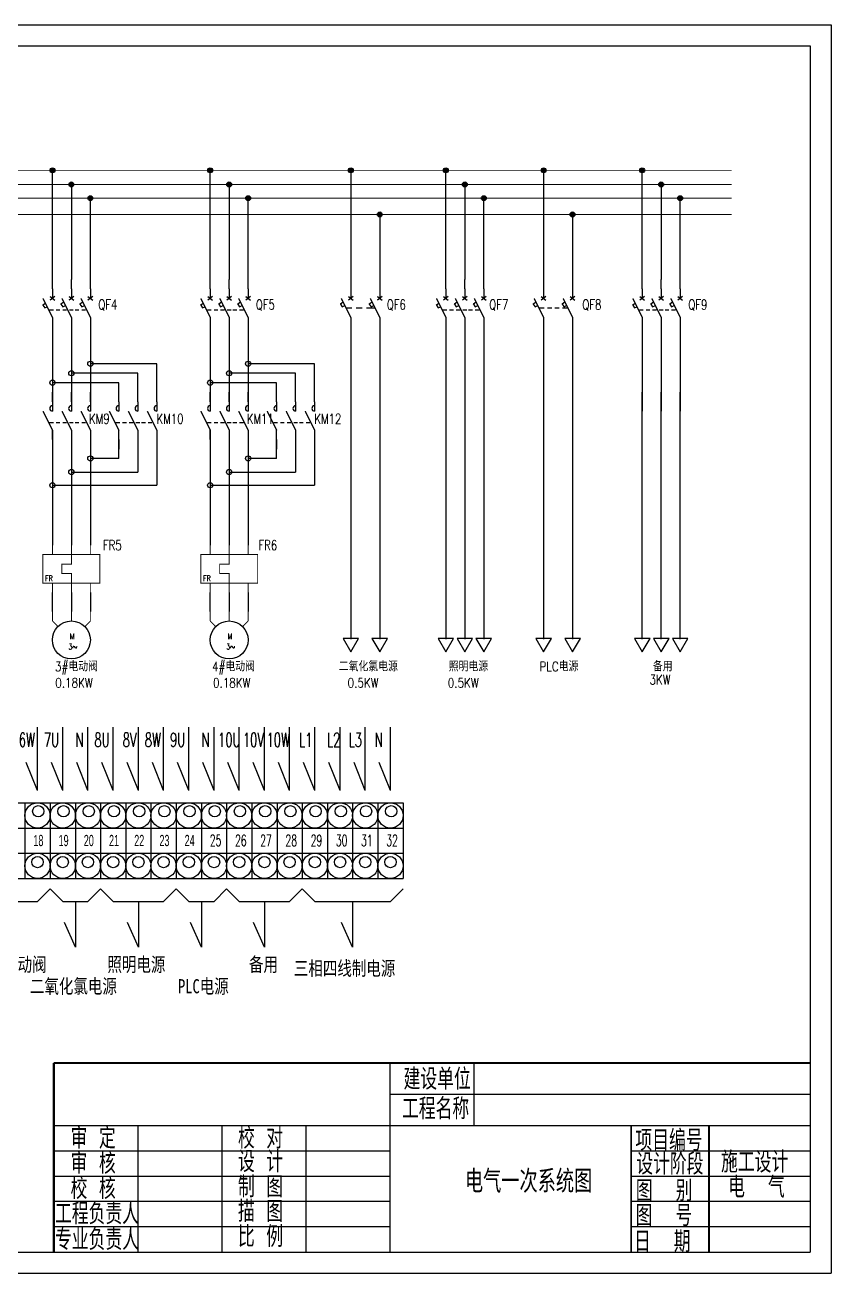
# Model space of a CAD drawing. Header units: millimetres. Extents: x 369186 to 503668, y -134064 to -104329.
# Drawn here: x 392044 to 411231, y -134055 to -104355 of the extents above; entities that cross this region are included whole.
import ezdxf
from ezdxf.enums import TextEntityAlignment as Align

# ---------------------------------------------------------------- set-up
doc = ezdxf.new("R2010")
doc.units = ezdxf.units.MM
doc.layers.add('PUB_TEXT', color=7, linetype='Continuous')
doc.layers.add('SHEET', color=250, linetype='Continuous')
doc.styles.add('_TXT', font='txt1.shx', dxfattribs={"width": 0.6, "bigfont": 'hztxt.shx'})
doc.styles.get("Standard").update_dxf_attribs({"font": 'txt1.shx', "width": 0.8, "bigfont": 'hztxt.shx'})
doc.styles.add('宋体', font='SimSun.ttf', dxfattribs={"width": 0.8})

msp = doc.modelspace()

# ---------------------------------------------------------------- hatches: boundary and pattern name
h = msp.add_hatch(color=256)
edge = h.paths.add_edge_path()
edge.add_arc((392698, -107814), 58.2, 0, 360)
h = msp.add_hatch(color=256)
edge = h.paths.add_edge_path()
edge.add_arc((396454, -107814), 58.2, 0, 360)
h = msp.add_hatch(color=256)
edge = h.paths.add_edge_path()
edge.add_arc((399800, -107814), 58.2, 0, 360)
h = msp.add_hatch(color=256)
edge = h.paths.add_edge_path()
edge.add_arc((402062, -107814), 58.2, 0, 360)
h = msp.add_hatch(color=256)
edge = h.paths.add_edge_path()
edge.add_arc((404390, -107814), 58.2, 0, 360)
h = msp.add_hatch(color=256)
edge = h.paths.add_edge_path()
edge.add_arc((406737, -107814), 58.2, 0, 360)
h = msp.add_hatch(color=256)
edge = h.paths.add_edge_path()
edge.add_arc((393149, -108150), 58.2, 0, 360)
h = msp.add_hatch(color=256)
edge = h.paths.add_edge_path()
edge.add_arc((396905, -108150), 58.2, 0, 360)
h = msp.add_hatch(color=256)
edge = h.paths.add_edge_path()
edge.add_arc((402514, -108150), 58.2, 0, 360)
h = msp.add_hatch(color=256)
edge = h.paths.add_edge_path()
edge.add_arc((407189, -108150), 58.2, 0, 360)
h = msp.add_hatch(color=256)
edge = h.paths.add_edge_path()
edge.add_arc((393601, -108479), 58.2, 0, 360)
h = msp.add_hatch(color=256)
edge = h.paths.add_edge_path()
edge.add_arc((397357, -108479), 58.2, 0, 360)
h = msp.add_hatch(color=256)
edge = h.paths.add_edge_path()
edge.add_arc((402965, -108479), 58.2, 0, 360)
h = msp.add_hatch(color=256)
edge = h.paths.add_edge_path()
edge.add_arc((407640, -108479), 58.2, 0, 360)
h = msp.add_hatch(color=256)
edge = h.paths.add_edge_path()
edge.add_arc((400489, -108864), 58.2, 0, 360)
h = msp.add_hatch(color=256)
edge = h.paths.add_edge_path()
edge.add_arc((405078, -108864), 58.2, 0, 360)

# ---------------------------------------------------------------- linework, layer by layer
for p, q in [((369231, -104355), (411231, -104355)), ((411231, -104355), (411231, -134055)), ((371731, -104855), (410731, -104855)), ((410731, -104855), (410731, -133555)), ((399800, -107814), (399800, -110862)), ((404390, -107814), (404390, -110862)), ((400489, -108864), (400489, -110862)), ((405078, -108864), (405078, -110862)), ((399687, -111088), (399823, -111088)), ((399800, -111314), (399800, -118969)), ((399925, -111088), (400071, -111088)), ((400173, -111088), (400376, -111088)), ((400489, -111314), (400489, -118969)), ((404277, -111088), (404406, -111088)), ((404390, -111314), (404390, -118969)), ((404483, -111088), (404583, -111088)), ((404660, -111088), (404761, -111088)), ((404838, -111088), (404965, -111088)), ((405078, -111314), (405078, -118969)), ((393149, -114994), (394730, -114994)), ((396905, -114994), (398486, -114994)), ((392698, -115309), (395181, -115309)), ((396454, -115309), (398937, -115309)), ((371731, -133555), (410731, -133555)), ((369231, -134055), (411231, -134055))]:
    msp.add_line(p, q)
at = {"color": 0}
for p, q in [((392344, -122575), (392344, -121062)), ((392944, -122575), (392944, -121062)), ((393544, -122575), (393544, -121062)), ((394144, -122575), (394144, -121062)), ((394744, -122575), (394744, -121062)), ((395344, -122575), (395344, -121062)), ((395944, -122575), (395944, -121062)), ((396544, -122575), (396544, -121062)), ((397144, -122575), (397144, -121062)), ((397744, -122575), (397744, -121062)), ((398344, -122575), (398344, -121062)), ((398944, -122575), (398944, -121062)), ((399544, -122575), (399544, -121062)), ((400144, -122575), (400144, -121062)), ((400744, -122575), (400744, -121062)), ((392344, -122575), (392077, -121906)), ((392944, -122575), (392677, -121906)), ((393544, -122575), (393277, -121906)), ((394144, -122575), (393877, -121906)), ((394744, -122575), (394477, -121906)), ((395344, -122575), (395077, -121906)), ((395944, -122575), (395677, -121906)), ((396544, -122575), (396277, -121906)), ((397144, -122575), (396877, -121906)), ((397744, -122575), (397477, -121906)), ((398344, -122575), (398077, -121906)), ((398944, -122575), (398677, -121906)), ((399544, -122575), (399277, -121906)), ((400144, -122575), (399877, -121906)), ((400744, -122575), (400477, -121906)), ((381844, -122866), (401044, -122866)), ((392044, -122866), (392044, -124666)), ((392644, -122866), (392644, -124666)), ((393244, -122866), (393244, -124666)), ((393844, -122866), (393844, -124666)), ((394444, -122866), (394444, -124666)), ((395044, -122866), (395044, -124666)), ((395644, -122866), (395644, -124666)), ((396244, -122866), (396244, -124666)), ((396244, -122866), (396244, -124666)), ((396844, -122866), (396844, -124666)), ((397444, -122866), (397444, -124666)), ((398044, -122866), (398044, -124666)), ((398644, -122866), (398644, -124666)), ((399244, -122866), (399244, -124666)), ((399844, -122866), (399844, -124666)), ((400444, -122866), (400444, -124666)), ((401044, -122866), (401044, -124666)), ((381844, -123466), (401044, -123466)), ((381844, -124066), (401044, -124066)), ((381844, -124666), (401044, -124666)), ((392644, -124914), (392344, -125214)), ((392644, -124914), (392944, -125214)), ((393844, -124914), (393544, -125214)), ((393844, -124914), (394144, -125214)), ((395644, -124914), (395344, -125214)), ((395644, -124914), (395944, -125214)), ((396844, -124914), (396544, -125214)), ((396844, -124914), (397144, -125214)), ((398644, -124914), (398344, -125214)), ((398644, -124914), (398944, -125214)), ((401044, -124914), (400744, -125214)), ((391144, -125214), (392344, -125214)), ((392944, -125214), (393544, -125214)), ((393244, -125214), (393244, -126299)), ((394144, -125214), (395344, -125214)), ((394744, -125214), (394744, -126299)), ((395944, -125214), (396544, -125214)), ((396244, -125214), (396244, -126299)), ((397144, -125214), (398344, -125214)), ((397744, -125214), (397744, -126299)), ((398944, -125214), (400744, -125214)), ((399844, -125214), (399844, -126299)), ((393244, -126299), (392982, -125717)), ((394744, -126299), (394482, -125717)), ((396244, -126299), (395982, -125717)), ((397744, -126299), (397482, -125717)), ((399844, -126299), (399582, -125717)), ((400731, -129055), (400731, -133555)), ((400732, -129055), (400732, -133555)), ((402731, -129055), (402731, -130555)), ((402732, -129055), (402732, -130555)), ((410731, -129805), (400731, -129805)), ((410732, -129805), (400732, -129805)), ((410731, -130555), (392731, -130555)), ((410732, -130555), (392732, -130555)), ((406469, -130555), (406469, -133555)), ((406470, -130555), (406470, -133555)), ((408325, -130555), (408325, -133555)), ((408327, -130555), (408327, -133555)), ((410731, -131155), (406469, -131155)), ((410732, -131155), (406470, -131155)), ((410731, -131755), (406469, -131755)), ((410732, -131755), (406470, -131755)), ((410731, -132355), (406469, -132355)), ((410732, -132355), (406470, -132355)), ((410731, -132955), (406469, -132955)), ((410732, -132955), (406470, -132955))]:
    msp.add_line(p, q, dxfattribs=at)
at = {"linetype": 'ByBlock'}
for p, q in [((410731, -129055), (392731, -129055)), ((410731, -130555), (392731, -130555)), ((394731, -130555), (394731, -133555)), ((396731, -130555), (396731, -133555)), ((398731, -130555), (398731, -133555)), ((408325, -133556), (408325, -130556)), ((400731, -131155), (392731, -131155)), ((400731, -131755), (392731, -131755)), ((400731, -132355), (392731, -132355)), ((400731, -132955), (392731, -132955))]:
    msp.add_line(p, q, dxfattribs=at)
for points, const_width in [([(374638, -107814), (408862, -107814)], 20), ([(374638, -108150), (408862, -108150)], 20), ([(374638, -108479), (408862, -108479)], 20), ([(373150, -108864), (408862, -108864)], 20), ([(392531, -110981), (392472, -111020), (392517, -111088), (392571, -111061), (392585, -111088)], 23), ([(392472, -110862), (392698, -111314), (392698, -111427)], 23), ([(392641, -110817), (392754, -110907)], 23), ([(392754, -110817), (392641, -110907)], 23), ([(392969, -110952), (392901, -110998), (392946, -111065), (393009, -111034), (393009, -111034)], 23), ([(392923, -110862), (393149, -111314), (393149, -111427)], 23), ([(393093, -110817), (393206, -110907)], 23), ([(393206, -110817), (393093, -110907)], 23), ([(393420, -110952), (393352, -110998), (393398, -111065), (393461, -111034)], 23), ([(393375, -110862), (393601, -111314), (393601, -111427)], 23), ([(393657, -110817), (393544, -110907)], 23), ([(393544, -110817), (393657, -110907)], 23), ([(396287, -110981), (396228, -111020), (396273, -111088), (396327, -111061)], 23), ([(396228, -110862), (396454, -111314), (396454, -111540)], 23), ([(396510, -110907), (396397, -110817)], 23), ([(396510, -110817), (396397, -110907)], 23), ([(396725, -110952), (396657, -110998), (396702, -111065), (396765, -111034)], 23), ([(396679, -110862), (396905, -111314), (396905, -111540)], 23), ([(396962, -110817), (396849, -110907)], 23), ([(396849, -110817), (396962, -110907)], 23), ([(397176, -110952), (397108, -110998), (397154, -111065), (397217, -111034)], 23), ([(397131, -110862), (397357, -111314), (397357, -111540)], 23), ([(397413, -110817), (397300, -110907)], 23), ([(397300, -110817), (397413, -110907)], 23), ([(399619, -110952), (399552, -110998), (399597, -111065), (399660, -111034)], 23), ([(399574, -110862), (399800, -111314), (399800, -111427)], 23), ([(399823, -111088), (399687, -111088)], 23), ([(399857, -110817), (399744, -110907)], 23), ([(399744, -110817), (399857, -110907)], 23), ([(400071, -111088), (399925, -111088)], 23), ([(400376, -111088), (400173, -111088)], 23), ([(400308, -110952), (400240, -110998), (400285, -111065), (400349, -111034)], 23), ([(400263, -110862), (400489, -111314), (400489, -111427)], 23), ([(400545, -110817), (400432, -110907)], 23), ([(400432, -110817), (400545, -110907)], 23), ([(401896, -110981), (401836, -111020), (401881, -111088), (401936, -111061)], 23), ([(401836, -110862), (402062, -111314), (402062, -111427)], 23), ([(402119, -110817), (402006, -110907)], 23), ([(402006, -110817), (402119, -110907)], 23), ([(402333, -110952), (402265, -110998), (402310, -111065), (402374, -111034)], 23), ([(402288, -110862), (402514, -111314), (402514, -111427)], 23), ([(402785, -110952), (402717, -110998), (402762, -111065), (402825, -111034)], 23), ([(402739, -110862), (402965, -111314), (402965, -111427)], 23), ([(404209, -110952), (404142, -110998), (404187, -111065), (404250, -111034)], 23), ([(404164, -110862), (404390, -111314), (404390, -111427)], 23), ([(404406, -111088), (404277, -111088)], 23), ([(404446, -110817), (404333, -110907)], 23), ([(404333, -110817), (404446, -110907)], 23), ([(404483, -111088), (404583, -111088)], 23), ([(404660, -111088), (404762, -111088)], 23), ([(404898, -110952), (404830, -110998), (404875, -111065), (404938, -111034)], 23), ([(404838, -111088), (404965, -111088)], 23), ([(404853, -110862), (405078, -111314), (405078, -111427)], 23), ([(405022, -110817), (405135, -110907)], 23), ([(405135, -110817), (405022, -110907)], 23), ([(406570, -110981), (406511, -111020), (406556, -111088), (406611, -111061)], 23), ([(406511, -110862), (406737, -111314), (406737, -111427)], 23), ([(406681, -110817), (406793, -110907)], 23), ([(406793, -110817), (406681, -110907)], 23), ([(407008, -110952), (406940, -110998), (406985, -111065), (407049, -111034)], 23), ([(406963, -110862), (407189, -111314), (407189, -111427)], 23), ([(407132, -110817), (407245, -110907)], 23), ([(407245, -110817), (407132, -110907)], 23), ([(407460, -110952), (407392, -110998), (407437, -111065), (407500, -111034)], 23), ([(407414, -110862), (407640, -111314), (407640, -111427)], 23), ([(407584, -110817), (407697, -110907)], 23), ([(407697, -110817), (407584, -110907)], 23), ([(392720, -111133), (392630, -111133)], 23), ([(392878, -111133), (392788, -111133)], 23), ([(393036, -111133), (392946, -111133)], 23), ([(393194, -111133), (393104, -111133)], 23), ([(393330, -111133), (393240, -111133)], 23), ([(393488, -111133), (393398, -111133)], 23), ([(396476, -111133), (396386, -111133)], 23), ([(396634, -111133), (396544, -111133)], 23), ([(396792, -111133), (396702, -111133)], 23), ([(396950, -111133), (396860, -111133)], 23), ([(397086, -111133), (396996, -111133)], 23), ([(397244, -111133), (397154, -111133)], 23), ([(401994, -111133), (402085, -111133)], 23), ([(402152, -111133), (402243, -111133)], 23), ([(402310, -111133), (402401, -111133)], 23), ([(402469, -111133), (402559, -111133)], 23), ([(402604, -111133), (402694, -111133)], 23), ([(402762, -111133), (402852, -111133)], 23), ([(406760, -111133), (406669, -111133)], 23), ([(406918, -111133), (406827, -111133)], 23), ([(407076, -111133), (406985, -111133)], 23), ([(407234, -111133), (407143, -111133)], 23), ([(407369, -111133), (407279, -111133), (407324, -111133)], 23), ([(407527, -111133), (407437, -111133)], 23), ([(392472, -113546), (392698, -113997), (392698, -114193)], 23), ([(392923, -113546), (393149, -113997), (393149, -114193)], 23), ([(393375, -113546), (393601, -113997), (393601, -114193)], 23), ([(394052, -113546), (394278, -113997), (394278, -114193)], 23), ([(394504, -113546), (394730, -113997), (394730, -114193)], 23), ([(394956, -113546), (395181, -113997), (395181, -114193)], 23), ([(396228, -113546), (396454, -113997), (396454, -114193)], 23), ([(396679, -113546), (396905, -113997), (396905, -114193)], 23), ([(397131, -113546), (397357, -113997), (397357, -114193)], 23), ([(397808, -113546), (398034, -113997), (398034, -114193)], 23), ([(398260, -113546), (398486, -113997), (398486, -114193)], 23), ([(398712, -113546), (398937, -113997), (398937, -114193)], 23)]:
    msp.add_lwpolyline(points, dxfattribs=dict(const_width=const_width))
for points in [[(399800, -119273), (399985, -118952), (399615, -118952)], [(400489, -119273), (400674, -118952), (400303, -118952)], [(402062, -119273), (402247, -118952), (401877, -118952)], [(402514, -119273), (402699, -118952), (402328, -118952)], [(402965, -119273), (403151, -118952), (402780, -118952)], [(404390, -119273), (404575, -118952), (404205, -118952)], [(405078, -119273), (405264, -118952), (404893, -118952)], [(406737, -119273), (406922, -118952), (406552, -118952)], [(407189, -119273), (407374, -118952), (407003, -118952)], [(407640, -119273), (407825, -118952), (407455, -118952)]]:
    msp.add_lwpolyline(points, close=True)
at = {"color": 0}
for points, const_width in [([(392731, -129055), (392731, -133555)], 52.5), ([(392732, -129055), (392732, -133555)], 52.5), ([(392731, -129056), (410731, -129056)], 43.3), ([(392732, -129056), (410732, -129056)], 43.3)]:
    msp.add_lwpolyline(points, dxfattribs=dict(at, const_width=const_width))
for centre, radius in [((392698, -107814), 58.2), ((396454, -107814), 58.2), ((399800, -107814), 58.2), ((402062, -107814), 58.2), ((404390, -107814), 58.2), ((406737, -107814), 58.2), ((393149, -108150), 58.2), ((396905, -108150), 58.2), ((402514, -108150), 58.2), ((407189, -108150), 58.2), ((393601, -108479), 58.2), ((397357, -108479), 58.2), ((402965, -108479), 58.2), ((407640, -108479), 58.2), ((400489, -108864), 58.2), ((405078, -108864), 58.2), ((393601, -112417), 61.8), ((397357, -112417), 61.8), ((392698, -112868), 61.8), ((393149, -112642), 61.8), ((396454, -112868), 61.8), ((396905, -112642), 61.8), ((393601, -114671), 61.8), ((397357, -114671), 61.8), ((393149, -114994), 61.8), ((396905, -114994), 61.8), ((392698, -115309), 61.8), ((396454, -115309), 61.8)]:
    msp.add_circle(centre, radius)
for centre, radius in [((392344, -123166), 300), ((392362, -123066), 135), ((392944, -123166), 300), ((392962, -123066), 135), ((393544, -123166), 300), ((393562, -123066), 135), ((394144, -123166), 300), ((394162, -123066), 135), ((394744, -123166), 300), ((394762, -123066), 135), ((395344, -123166), 300), ((395362, -123066), 135), ((395944, -123166), 300), ((395962, -123066), 135), ((396544, -123166), 300), ((396562, -123066), 135), ((397144, -123166), 300), ((397162, -123066), 135), ((397744, -123166), 300), ((397762, -123066), 135), ((398344, -123166), 300), ((398362, -123066), 135), ((398944, -123166), 300), ((398962, -123066), 135), ((399544, -123166), 300), ((399562, -123066), 135), ((400144, -123166), 300), ((400162, -123066), 135), ((400744, -123166), 300), ((400762, -123066), 135), ((392344, -124366), 300), ((392344, -124275), 135), ((392944, -124366), 300), ((392944, -124275), 135), ((393544, -124366), 300), ((393544, -124275), 135), ((394144, -124366), 300), ((394144, -124275), 135), ((394744, -124366), 300), ((394744, -124275), 135), ((395344, -124366), 300), ((395344, -124275), 135), ((395944, -124366), 300), ((395944, -124275), 135), ((396544, -124366), 300), ((396544, -124275), 135), ((397144, -124366), 300), ((397144, -124275), 135), ((397744, -124366), 300), ((397744, -124275), 135), ((398344, -124366), 300), ((398344, -124275), 135), ((398944, -124366), 300), ((398944, -124275), 135), ((399544, -124366), 300), ((399544, -124275), 135), ((400144, -124366), 300), ((400144, -124275), 135), ((400744, -124366), 300), ((400744, -124275), 135)]:
    msp.add_circle(centre, radius, dxfattribs=at)
for centre in [(392698, -113481), (393149, -113481), (393601, -113481), (394278, -113481), (394730, -113481), (395181, -113481), (396454, -113481), (396905, -113481), (397357, -113481), (398034, -113481), (398486, -113481), (398937, -113481)]:
    msp.add_arc(centre, 64.7, 90, 270)
at = {"layer": 'SHEET', "color": 0}
for p, q in [((392698, -110411), (392698, -107814)), ((396454, -110411), (396454, -107814)), ((402062, -110411), (402062, -107814)), ((406737, -110411), (406737, -107814)), ((393149, -108150), (393149, -110411)), ((396905, -108150), (396905, -110411)), ((402514, -108150), (402514, -110411)), ((407189, -108150), (407189, -110411)), ((393601, -110411), (393601, -108479)), ((397357, -110411), (397357, -108479)), ((402965, -110411), (402965, -108479)), ((407640, -110411), (407640, -108479)), ((394278, -114671), (393601, -114671)), ((398034, -114671), (397357, -114671))]:
    msp.add_line(p, q, dxfattribs=at)
for points in [[(392698, -110636), (392698, -110411)], [(393149, -110636), (393149, -110411)], [(393601, -110636), (393601, -110411)], [(396454, -110636), (396454, -110411)], [(396905, -110636), (396905, -110411)], [(397357, -110636), (397357, -110411)], [(402062, -110636), (402062, -110411)], [(402514, -110636), (402514, -110411)], [(402965, -110636), (402965, -110411)], [(406737, -110636), (406737, -110411)], [(407189, -110636), (407189, -110411)], [(407640, -110636), (407640, -110411)], [(392698, -110636), (392698, -110862)], [(393149, -110636), (393149, -110862)], [(393601, -110636), (393601, -110862)], [(396454, -110636), (396454, -110862)], [(396905, -110636), (396905, -110862)], [(397357, -110636), (397357, -110862)], [(402062, -110636), (402062, -110862)], [(402514, -110636), (402514, -110862)], [(402965, -110636), (402965, -110862)], [(406737, -110636), (406737, -110862)], [(407189, -110636), (407189, -110862)], [(407640, -110636), (407640, -110862)], [(392472, -110862), (392698, -111314), (392698, -111540)], [(392531, -110981), (392472, -111020), (392517, -111088), (392571, -111061)], [(392754, -110817), (392641, -110907)], [(392641, -110817), (392754, -110907)], [(392969, -110952), (392901, -110998), (392946, -111065), (393009, -111034)], [(392923, -110862), (393149, -111314), (393149, -111540)], [(393206, -110817), (393093, -110907)], [(393093, -110817), (393206, -110907)], [(393420, -110952), (393352, -110998), (393398, -111065), (393461, -111034)], [(393375, -110862), (393601, -111314), (393601, -111540)], [(393657, -110817), (393544, -110907)], [(393544, -110817), (393657, -110907)], [(396228, -110862), (396454, -111314), (396454, -111540)], [(396287, -110981), (396228, -111020), (396273, -111088), (396327, -111061)], [(396510, -110817), (396397, -110907)], [(396397, -110817), (396510, -110907)], [(396725, -110952), (396657, -110998), (396702, -111065), (396765, -111034)], [(396679, -110862), (396905, -111314), (396905, -111540)], [(396962, -110817), (396849, -110907)], [(396849, -110817), (396962, -110907)], [(397176, -110952), (397108, -110998), (397154, -111065), (397217, -111034)], [(397131, -110862), (397357, -111314), (397357, -111540)], [(397413, -110817), (397300, -110907)], [(397300, -110817), (397413, -110907)], [(399619, -110952), (399552, -110998), (399597, -111065), (399660, -111034)], [(399574, -110862), (399800, -111314), (399800, -111540)], [(399857, -110817), (399744, -110907)], [(399744, -110817), (399857, -110907)], [(400308, -110952), (400240, -110998), (400285, -111065), (400349, -111034)], [(400263, -110862), (400489, -111314), (400489, -111540)], [(400545, -110817), (400432, -110907)], [(400432, -110817), (400545, -110907)], [(401836, -110862), (402062, -111314), (402062, -111540)], [(401896, -110981), (401836, -111020), (401881, -111088), (401936, -111061)], [(402119, -110817), (402006, -110907)], [(402006, -110817), (402119, -110907)], [(402333, -110952), (402265, -110998), (402310, -111065), (402374, -111034)], [(402288, -110862), (402514, -111314), (402514, -111540)], [(402570, -110817), (402457, -110907)], [(402457, -110817), (402570, -110907)], [(402785, -110952), (402717, -110998), (402762, -111065), (402825, -111034)], [(402739, -110862), (402965, -111314), (402965, -111540)], [(403022, -110817), (402909, -110907)], [(402909, -110817), (403022, -110907)], [(404209, -110952), (404142, -110998), (404187, -111065), (404250, -111034)], [(404164, -110862), (404390, -111314), (404390, -111540)], [(404446, -110817), (404333, -110907)], [(404333, -110817), (404446, -110907)], [(404898, -110952), (404830, -110998), (404875, -111065), (404938, -111034)], [(404853, -110862), (405078, -111314), (405078, -111540)], [(405135, -110817), (405022, -110907)], [(405022, -110817), (405135, -110907)], [(406511, -110862), (406737, -111314), (406737, -111540)], [(406570, -110981), (406511, -111020), (406556, -111088), (406611, -111061)], [(406793, -110817), (406681, -110907)], [(406681, -110817), (406793, -110907)], [(407008, -110952), (406940, -110998), (406985, -111065), (407049, -111034)], [(406963, -110862), (407189, -111314), (407189, -111540)], [(407245, -110817), (407132, -110907)], [(407132, -110817), (407245, -110907)], [(407460, -110952), (407392, -110998), (407437, -111065), (407500, -111034)], [(407414, -110862), (407640, -111314), (407640, -111540)], [(407697, -110817), (407584, -110907)], [(407584, -110817), (407697, -110907)], [(392630, -111133), (392720, -111133)], [(392788, -111133), (392878, -111133)], [(392946, -111133), (393036, -111133)], [(393104, -111133), (393194, -111133)], [(393240, -111133), (393330, -111133)], [(393398, -111133), (393488, -111133)], [(396386, -111133), (396476, -111133)], [(396544, -111133), (396634, -111133)], [(396702, -111133), (396792, -111133)], [(396860, -111133), (396950, -111133)], [(396996, -111133), (397086, -111133)], [(397154, -111133), (397244, -111133)], [(401994, -111133), (402085, -111133)], [(402152, -111133), (402243, -111133)], [(402310, -111133), (402401, -111133)], [(402469, -111133), (402559, -111133)], [(402604, -111133), (402694, -111133)], [(402762, -111133), (402852, -111133)], [(406669, -111133), (406760, -111133)], [(406827, -111133), (406918, -111133)], [(406985, -111133), (407076, -111133)], [(407143, -111133), (407234, -111133)], [(407279, -111133), (407369, -111133)], [(407437, -111133), (407527, -111133)], [(392698, -111540), (392698, -111765)], [(393149, -111540), (393149, -111765)], [(393601, -111540), (393601, -111765)], [(396454, -111540), (396454, -111765)], [(396905, -111540), (396905, -111765)], [(397357, -111540), (397357, -111765)], [(402062, -111540), (402062, -111765)], [(402514, -111540), (402514, -111765)], [(402965, -111540), (402965, -111765)], [(406737, -111540), (406737, -111765)], [(407189, -111540), (407189, -111765)], [(407640, -111540), (407640, -111765)], [(392698, -111765), (392698, -113546)], [(393149, -111765), (393149, -113546)], [(393601, -111765), (393601, -113546)], [(396454, -111765), (396454, -113546)], [(396905, -111765), (396905, -113546)], [(397357, -111765), (397357, -113546)], [(402062, -111765), (402062, -118969)], [(402514, -111765), (402514, -118969)], [(402965, -111765), (402965, -118969)], [(406737, -111765), (406737, -113546)], [(407189, -111765), (407189, -113546)], [(407640, -111765), (407640, -113546)], [(395181, -113094), (395181, -112417), (393601, -112417)], [(398937, -113094), (398937, -112417), (397357, -112417)], [(394730, -113094), (394730, -112642), (393149, -112642)], [(398486, -113094), (398486, -112642), (396905, -112642)], [(394278, -113094), (394278, -112868), (392698, -112868)], [(392698, -113320), (392698, -113094)], [(393149, -113320), (393149, -113094)], [(393601, -113320), (393601, -113094)], [(394278, -113320), (394278, -113094)], [(394730, -113320), (394730, -113094)], [(395181, -113320), (395181, -113094)], [(398034, -113094), (398034, -112868), (396454, -112868)], [(396454, -113320), (396454, -113094)], [(396905, -113320), (396905, -113094)], [(397357, -113320), (397357, -113094)], [(398034, -113320), (398034, -113094)], [(398486, -113320), (398486, -113094)], [(398937, -113320), (398937, -113094)], [(406737, -118969), (406737, -113094)], [(407189, -118969), (407189, -113094)], [(407640, -118969), (407640, -113094)], [(392698, -113320), (392698, -113546)], [(393149, -113320), (393149, -113546)], [(393601, -113320), (393601, -113546)], [(394278, -113320), (394278, -113546)], [(394730, -113320), (394730, -113546)], [(395181, -113320), (395181, -113546)], [(396454, -113320), (396454, -113546)], [(396905, -113320), (396905, -113546)], [(397357, -113320), (397357, -113546)], [(398034, -113320), (398034, -113546)], [(398486, -113320), (398486, -113546)], [(398937, -113320), (398937, -113546)], [(392472, -113546), (392698, -113997)], [(392923, -113546), (393149, -113997)], [(393375, -113546), (393601, -113997)], [(394052, -113546), (394278, -113997)], [(394504, -113546), (394730, -113997)], [(394956, -113546), (395181, -113997)], [(396228, -113546), (396454, -113997)], [(396679, -113546), (396905, -113997)], [(397131, -113546), (397357, -113997)], [(397808, -113546), (398034, -113997)], [(398260, -113546), (398486, -113997)], [(398712, -113546), (398937, -113997)], [(392630, -113817), (392720, -113817)], [(392698, -114223), (392698, -113997)], [(392698, -113997), (392698, -116733)], [(392788, -113817), (392878, -113817)], [(392946, -113817), (393036, -113817)], [(393104, -113817), (393194, -113817)], [(393149, -113997), (393149, -114223)], [(393149, -113997), (393149, -116733)], [(393240, -113817), (393330, -113817)], [(393398, -113817), (393488, -113817)], [(393601, -113997), (393601, -114223)], [(393601, -113997), (393601, -116733)], [(394210, -113817), (394301, -113817)], [(394278, -114671), (394278, -113997)], [(394369, -113817), (394459, -113817)], [(394527, -113817), (394617, -113817)], [(394685, -113817), (394775, -113817)], [(394730, -113997), (394730, -114223)], [(394820, -113817), (394910, -113817)], [(394978, -113817), (395068, -113817)], [(395181, -113997), (395181, -114223)], [(396386, -113817), (396476, -113817)], [(396454, -114223), (396454, -113997)], [(396454, -113997), (396454, -116733)], [(396544, -113817), (396634, -113817)], [(396702, -113817), (396792, -113817)], [(396860, -113817), (396950, -113817)], [(396905, -113997), (396905, -114223)], [(396905, -113997), (396905, -116733)], [(396996, -113817), (397086, -113817)], [(397154, -113817), (397244, -113817)], [(397357, -113997), (397357, -114223)], [(397357, -113997), (397357, -116733)], [(397967, -113817), (398057, -113817)], [(398034, -114671), (398034, -113997)], [(398125, -113817), (398215, -113817)], [(398283, -113817), (398373, -113817)], [(398441, -113817), (398531, -113817)], [(398486, -113997), (398486, -114223)], [(398576, -113817), (398666, -113817)], [(398734, -113817), (398825, -113817)], [(398937, -113997), (398937, -114223)], [(392698, -114223), (392698, -114449)], [(393149, -114223), (393149, -114449)], [(393601, -114223), (393601, -114449)], [(394278, -114223), (394278, -114449)], [(394730, -114223), (394730, -114994)], [(395181, -114223), (395181, -115309)], [(396454, -114223), (396454, -114449)], [(396905, -114223), (396905, -114449)], [(397357, -114223), (397357, -114449)], [(398034, -114223), (398034, -114449)], [(398486, -114223), (398486, -114994)], [(398937, -114223), (398937, -115309)], [(392698, -118313), (392698, -117862)], [(393149, -117862), (393149, -118313)], [(393601, -117862), (393601, -118313)], [(396454, -118313), (396454, -117862)], [(396905, -117862), (396905, -118313)], [(397357, -117862), (397357, -118313)]]:
    msp.add_lwpolyline(points, dxfattribs=at)
for points in [[(393149, -112104, 1), (393149, -112104, 1)], [(396905, -112104, 1), (396905, -112104, 1)], [(393149, -112330, 1), (393149, -112330, 1)], [(393149, -112330, 1), (393149, -112330, 1)], [(393149, -112556, 1), (393149, -112556, 1)], [(393149, -112556, 1), (393149, -112556, 1)], [(396905, -112330, 1), (396905, -112330, 1)], [(396905, -112330, 1), (396905, -112330, 1)], [(396905, -112556, 1), (396905, -112556, 1)], [(396905, -112556, 1), (396905, -112556, 1)], [(393149, -112781, 1), (393149, -112781, 1)], [(393149, -112781, 1), (393149, -112781, 1)], [(396905, -112781, 1), (396905, -112781, 1)], [(396905, -112781, 1), (396905, -112781, 1)], [(393149, -113007, 1), (393149, -113007, 1)], [(393149, -113007, 1), (393149, -113007, 1)], [(396905, -113007, 1), (396905, -113007, 1)], [(396905, -113007, 1), (396905, -113007, 1)], [(393149, -113233, 1), (393149, -113233, 1)], [(396905, -113233, 1), (396905, -113233, 1)], [(407189, -113233, 1), (407189, -113233, 1)]]:
    msp.add_lwpolyline(points, format="xyb", close=True, dxfattribs=at)
at = {"layer": 'SHEET', "color": 0, "const_width": 22.6}
for points in [[(392472, -116959), (392472, -117636), (393827, -117636), (393827, -116959), (392472, -116959)], [(392698, -116959), (392698, -116733)], [(393149, -116959), (393149, -117184), (392923, -117184), (392923, -117410), (393149, -117410), (393149, -117636)], [(393149, -116959), (393149, -116733)], [(393601, -116959), (393601, -116733)], [(396228, -116959), (396228, -117636), (397583, -117636), (397583, -116959), (396228, -116959)], [(396454, -116959), (396454, -116733)], [(396905, -116959), (396905, -117184), (396679, -117184), (396679, -117410), (396905, -117410), (396905, -117636)], [(396905, -116959), (396905, -116733)], [(397357, -116959), (397357, -116733)], [(392698, -117636), (392698, -117862)], [(393149, -117636), (393149, -117862)], [(393601, -117636), (393601, -117862)], [(396454, -117636), (396454, -117862)], [(396905, -117636), (396905, -117862)], [(397357, -117636), (397357, -117862)], [(392698, -118539), (392698, -118313)], [(393149, -118539), (393149, -118313)], [(393601, -118539), (393601, -118313)], [(396454, -118539), (396454, -118313)], [(396905, -118539), (396905, -118313)], [(397357, -118539), (397357, -118313)], [(392698, -118539), (392833, -118675)], [(393601, -118539), (393465, -118675)], [(396454, -118539), (396589, -118675)], [(397357, -118539), (397221, -118675)]]:
    msp.add_lwpolyline(points, dxfattribs=at)
at = {"layer": 'SHEET', "color": 0}
for centre in [(393149, -118991), (396905, -118991)]:
    msp.add_circle(centre, 452, dxfattribs=at)

# ---------------------------------------------------------------- texts
at = {"color": 0, "style": '宋体', "width": 0.75}
for s, p in [('4#电动阀', (391181, -126880)), ('照明电源', (394008, -126880)), ('备用', (397377, -126880)), ('三相四线制电源', (398445, -126973)), ('二氧化氯电源', (392163, -127399)), ('PLC电源', (395688, -127399))]:
    msp.add_text(s, height=337.1, dxfattribs=at).set_placement(p)
at = {"color": 0, "width": 0.8}
for s, p in [('建设单位', (401056, -129691)), ('工程名称', (401018, -130396)), ('项目编号', (406574, -131150)), ('设计阶段', (406595, -131712)), ('图  别', (406583, -132349)), ('图  号', (406579, -132939)), ('日  期', (406539, -133557))]:
    msp.add_text(s, height=500, dxfattribs=at).set_placement(p)
at = {"linetype": 'Continuous', "char_height": 151, "width": 1982.29, "attachment_point": 1}
for insert in [(393169, -119076), (396925, -119076)]:
    msp.add_mtext('~', dxfattribs=dict(at, insert=insert))
at = {"color": 0, "linetype": 'Continuous', "char_height": 225.8, "width": 3137.87, "attachment_point": 1}
for s, insert in [('3#电动阀', (392760, -119510)), ('4#电动阀', (396497, -119510)), ('二氧化氯电源', (399513, -119510)), ('照明电源', (402131, -119510)), ('PLC电源', (404291, -119510)), ('备用', (406991, -119510)), ('0.18KW', (392766, -119896)), ('0.18KW', (396521, -119896)), ('0.5KW', (399726, -119896)), ('0.5KW', (402108, -119896)), ('3KW', (406909, -119822))]:
    msp.add_mtext(s, dxfattribs=dict(at, insert=insert))
at = {"attachment_point": 1, "style": '_TXT'}
for s, insert, char_height, width in [('{\\H2.333x;6W}', (391898, -121201), 144, 1078.17), ('{\\H2.333x;7U}', (392495, -121201), 144, 1078.17), ('{\\H2.333x;N}', (393247, -121201), 144, 1078.17), ('{\\H2.333x;8U}', (393695, -121201), 144, 1078.17), ('{\\H2.333x;8V}', (394370, -121201), 144, 1078.17), ('{\\H2.333x;8W}', (394898, -121201), 144, 1078.17), ('{\\H2.333x;9U}', (395495, -121201), 144, 1078.17), ('{\\H2.333x;N}', (396247, -121201), 144, 1078.17), ('{\\H2.333x;10U}', (396639, -121201), 144, 1078.17), ('{\\H2.333x;10V}', (397230, -121201), 144, 1078.17), ('{\\H2.333x;10W}', (397794, -121201), 144, 1078.17), ('{\\H2.333x;L1}', (398566, -121201), 144, 1078.17), ('{\\H2.333x;L2}', (399232, -121201), 144, 1078.17), ('{\\H2.333x;L3}', (399748, -121201), 144, 1078.17), ('{\\H2.333x;N}', (400366, -121201), 144, 1078.17), ('{\\Fhzasc.shx,hztxt.shx|c134;\\H1.875x;18}', (392245, -123629), 142.56, 3814.66), ('{\\Fhzasc.shx,hztxt.shx|c134;\\H1.875x;19}', (392845, -123629), 142.56, 3814.66), ('{\\Fhzasc.shx,hztxt.shx|c134;\\H1.875x;20}', (393445, -123629), 142.56, 3814.66), ('{\\Fhzasc.shx,hztxt.shx|c134;\\H1.875x;21}', (394045, -123629), 142.56, 3814.66), ('{\\Fhzasc.shx,hztxt.shx|c134;\\H1.875x;22}', (394645, -123629), 142.56, 3814.66), ('{\\Fhzasc.shx,hztxt.shx|c134;\\H1.875x;23}', (395245, -123629), 142.56, 3814.66), ('{\\Fhzasc.shx,hztxt.shx|c134;\\H1.875x;24}', (395845, -123629), 142.56, 3814.66), ('{\\Ftxt.shx,fhz.shx|c134;\\H1.875x;25}', (396445, -123629), 142.56, 3814.66), ('{\\Ftxt.shx,fhz.shx|c134;\\H1.875x;26}', (397045, -123629), 142.56, 3814.66), ('{\\Ftxt.shx,fhz.shx|c134;\\H1.875x;27}', (397645, -123629), 142.56, 3814.66), ('{\\Ftxt.shx,fhz.shx|c134;\\H1.875x;28}', (398245, -123629), 142.56, 3814.66), ('{\\Ftxt.shx,fhz.shx|c134;\\H1.875x;29}', (398845, -123629), 142.56, 3814.66), ('{\\Ftxt.shx,fhz.shx|c134;\\H1.875x;30}', (399445, -123629), 142.56, 3814.66), ('{\\Ftxt.shx,fhz.shx|c134;\\H1.875x;31}', (400045, -123629), 142.56, 3814.66), ('{\\Ftxt.shx,fhz.shx|c134;\\H1.875x;32}', (400645, -123629), 142.56, 3814.66)]:
    msp.add_mtext(s, dxfattribs=dict(at, insert=insert, char_height=char_height, width=width))
at = {"layer": 'PUB_TEXT', "linetype": 'ByBlock', "width": 0.8}
for s, p in [('审 定', (393130, -131095)), ('校 对', (397115, -131095)), ('审 核', (393130, -131695)), ('设 计', (397115, -131655)), ('施工设计', (408613, -131665)), ('校 核', (393130, -132295)), ('制 图', (397115, -132255)), ('电  气', (408781, -132264)), ('描 图', (397115, -132839)), ('比 例', (397115, -133439))]:
    msp.add_text(s, height=500, dxfattribs=at).set_placement(p)
at = {"layer": 'PUB_TEXT', "width": 0.8}
msp.add_text('电气一次系统图', height=541.4, dxfattribs=at).set_placement((402516, -132144, 1200))
at = {"layer": 'PUB_TEXT', "linetype": 'ByBlock', "width": 0.8}
msp.add_text('工程负责人', height=500, dxfattribs=at).set_placement((393759, -132895), align=Align.CENTER)
msp.add_text('专业负责人', height=500, dxfattribs=at).set_placement((393759, -133232), align=Align.MIDDLE)
at = {"layer": 'SHEET', "color": 0}
for s, height, width, p in [('QF4', 237.1, 0.742857, (393791, -111129)), ('QF5', 237.1, 0.742857, (397540, -111129)), ('QF6', 237.1, 0.742857, (400656, -111129)), ('QF7', 237.1, 0.742857, (403096, -111129)), ('QF8', 237.1, 0.742857, (405312, -111129)), ('QF9', 237.1, 0.742857, (407835, -111129)), ('KM9', 237.1, 0.742857, (393569, -113846)), ('KM10', 237.1, 0.742857, (395177, -113846)), ('KM11', 237.1, 0.742857, (397325, -113846)), ('KM12', 237.1, 0.742857, (398933, -113846)), ('FR5', 237.1, 0.742857, (393901, -116853)), ('FR6', 237.1, 0.742857, (397602, -116853)), ('FR', 135.5, 0.65, (392524, -117591)), ('FR', 135.5, 0.65, (396287, -117591)), ('3', 135, 0.65, (393079, -119217)), ('M', 135, 0.65, (393113, -118969)), ('3', 135, 0.65, (396835, -119217)), ('M', 135, 0.65, (396869, -118969))]:
    msp.add_text(s, height=height, dxfattribs=dict(at, width=width)).set_placement(p)

doc.saveas('drawing.dxf')
